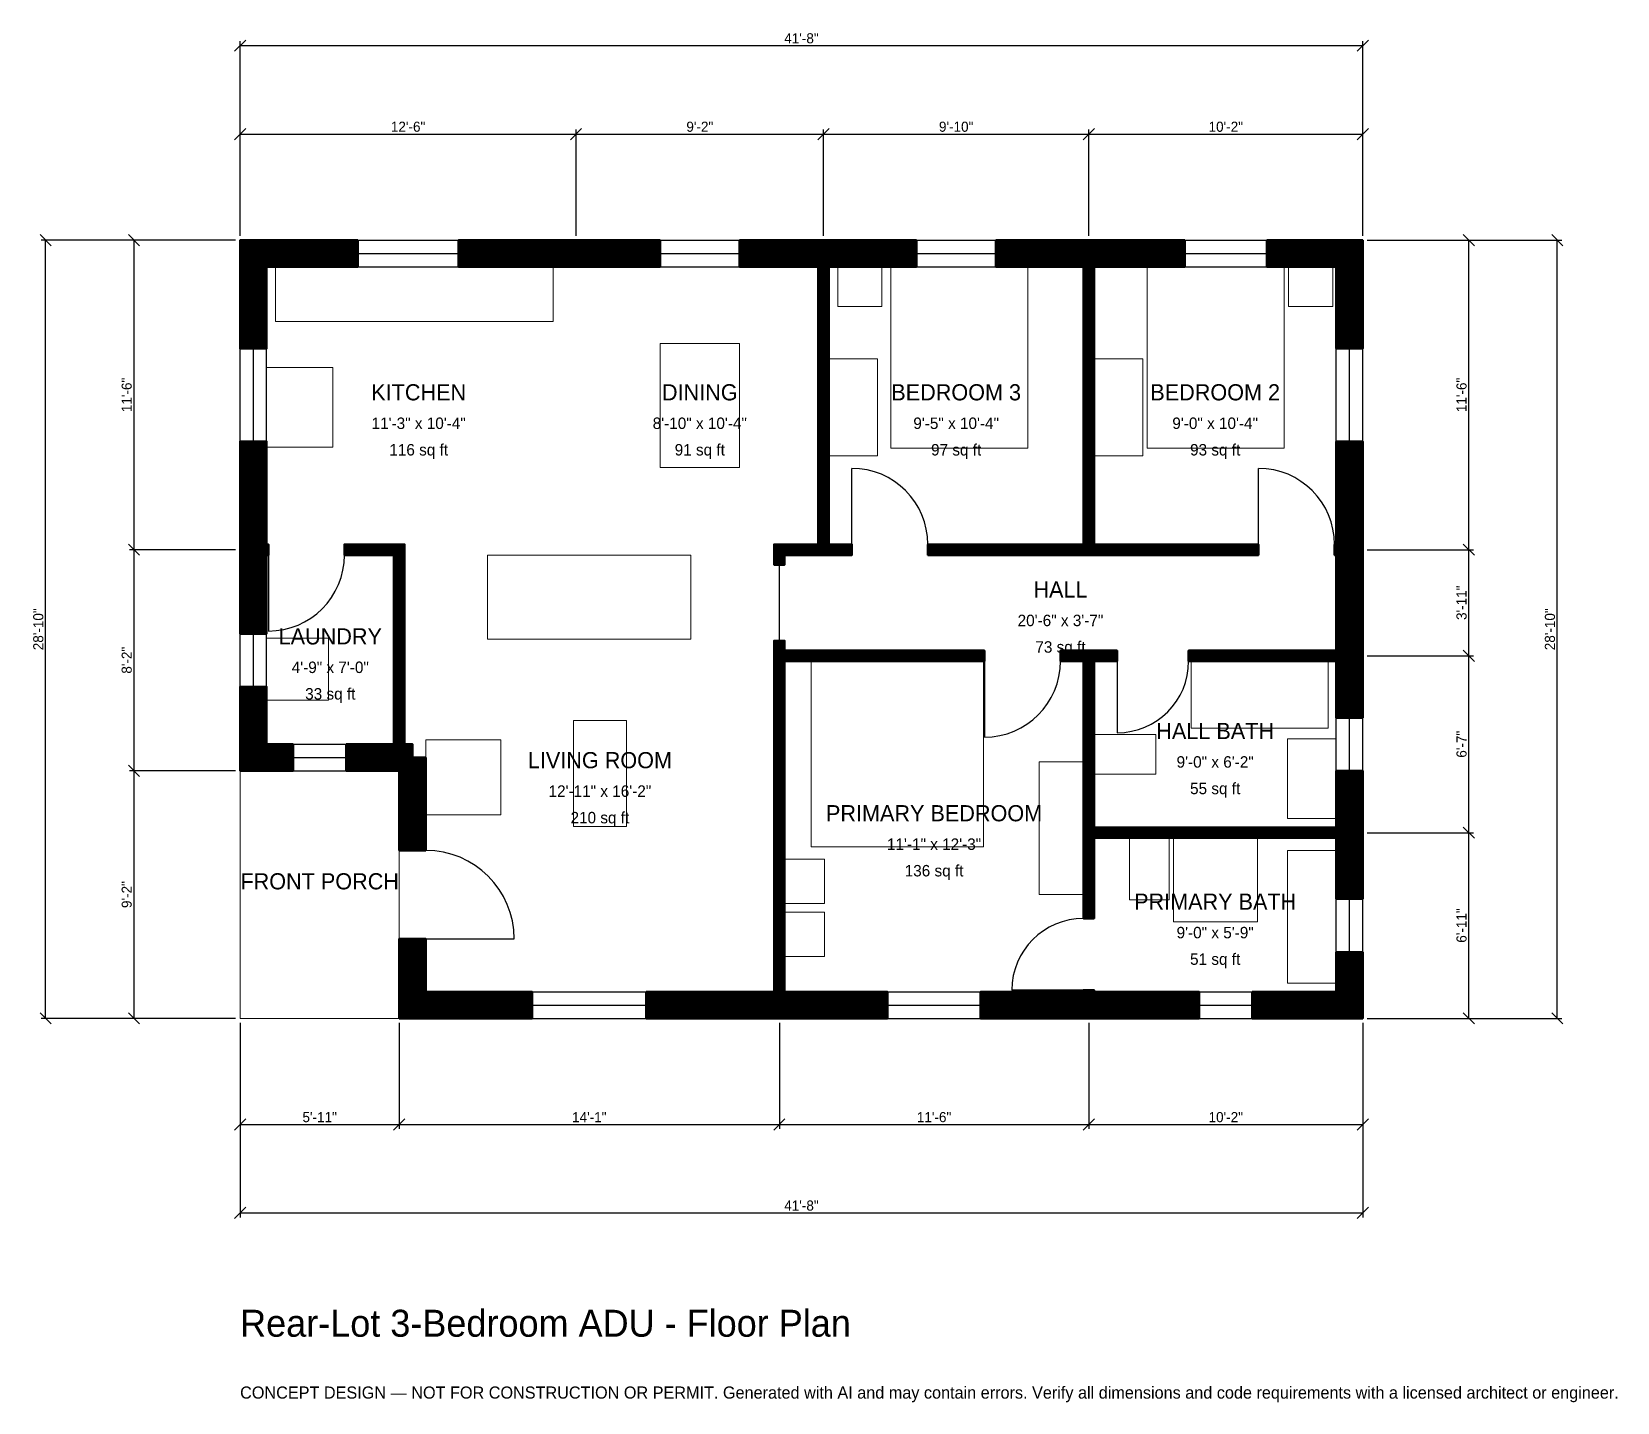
# Model space of a CAD drawing. Header units: inches. Extents: x -93 to 613, y -171 to 439.
import ezdxf
from ezdxf.enums import TextEntityAlignment as Align

# ---------------------------------------------------------------- set-up
doc = ezdxf.new("R2010")
doc.units = ezdxf.units.IN
doc.header["$MEASUREMENT"] = 0
doc.linetypes.add('DASHED', pattern=[0.6, 0.5, -0.1])
for name, color, linetype, lineweight in [('A-ANNO-DIMS', 1, 'Continuous', 13), ('A-ANNO-TEXT', 7, 'Continuous', 18), ('A-AREA-IDEN', 7, 'Continuous', 18), ('A-DOOR', 2, 'Continuous', 25), ('A-FLOR-FIXT', 9, 'Continuous', 13), ('A-FURN', 9, 'Continuous', 13), ('A-GLAZ', 4, 'Continuous', 25), ('A-SITE-PAVE', 8, 'Continuous', 13), ('A-WALL', 7, 'Continuous', 50), ('A-WALL-PATT', 8, 'Continuous', 13)]:
    doc.layers.add(name, color=color, linetype=linetype, lineweight=lineweight)
doc.dimstyles.new('PLAN', dxfattribs={"dimtxt": 4.5, "dimasz": 3, "dimexe": 2, "dimexo": 2, "dimgap": 1, "dimtad": 1, "dimdec": 0, "dimlunit": 4, "dimtsz": 2.5, "dimcen": 2.5, "dimclrd": 1, "dimclre": 1, "dimazin": 3, "dimtfac": 1, "dimtmove": 0, "dimatfit": 3})

msp = doc.modelspace()

# ---------------------------------------------------------------- hatches: boundary and pattern name
at = {"layer": 'A-WALL-PATT'}
h = msp.add_hatch(dxfattribs=at)
h.set_pattern_fill('ANSI31', color=8, scale=0.8)
h.paths.add_polyline_path([(375.5906, 0), (375.5906, 0), (372.0472, 0), (329.7244, 0), (329.7244, 11.811), (372.0472, 11.811), (375.5906, 11.811), (375.5906, 12.5984), (380.315, 12.5984), (380.315, 11.811), (383.8583, 11.811), (427.1654, 11.811), (427.1654, 0), (383.8583, 0), (380.315, 0), (380.315, 0), (375.5906, 0)])
h.paths.add_polyline_path([(246.063, 0), (242.5197, 0), (242.5197, 0), (237.7953, 0), (237.7953, 0), (234.252, 0), (180.9055, 0), (180.9055, 11.811), (234.252, 11.811), (237.7953, 11.811), (237.7953, 159.0551), (237.7953, 163.7795), (237.7953, 168.1102), (242.5197, 168.1102), (242.5197, 163.7795), (331.4961, 163.7795), (331.4961, 159.0551), (242.5197, 159.0551), (242.5197, 11.811), (246.063, 11.811), (288.3858, 11.811), (288.3858, 0), (246.063, 0)])
h.paths.add_polyline_path([(82.6772, 0), (82.6772, 0), (70.8661, 0), (70.8661, 0), (70.8661, 0), (70.8661, 11.811), (70.8661, 11.811), (70.8661, 35.4331), (82.6772, 35.4331), (82.6772, 11.811), (130.1181, 11.811), (130.1181, 0), (82.6772, 0)])
h.paths.add_polyline_path([(70.8661, 107.874), (70.8661, 107.874), (70.8661, 110.2362), (68.5039, 110.2362), (68.5039, 110.2362), (47.2441, 110.2362), (47.2441, 122.0472), (68.5039, 122.0472), (68.5039, 206.2992), (46.4567, 206.2992), (46.4567, 211.0236), (68.5039, 211.0236), (73.2283, 211.0236), (73.2283, 206.2992), (73.2283, 122.0472), (76.7717, 122.0472), (76.7717, 116.1417), (82.6772, 116.1417), (82.6772, 74.8031), (70.8661, 74.8031), (70.8661, 107.874)])
h.paths.add_polyline_path([(11.811, 110.2362), (11.811, 110.2362), (0, 110.2362), (0, 110.2362), (0, 110.2362), (0, 122.0472), (0, 122.0472), (0, 147.6378), (11.811, 147.6378), (11.811, 122.0472), (23.622, 122.0472), (23.622, 110.2362), (11.811, 110.2362)])
h.paths.add_polyline_path([(0, 202.7559), (0, 206.2992), (0, 206.2992), (0, 211.0236), (0, 211.0236), (0, 214.5669), (0, 256.8898), (11.811, 256.8898), (11.811, 214.5669), (11.811, 211.0236), (12.5984, 211.0236), (12.5984, 206.2992), (11.811, 206.2992), (11.811, 202.7559), (11.811, 171.2598), (0, 171.2598), (0, 202.7559)])
h.paths.add_polyline_path([(0, 334.6457), (0, 334.6457), (0, 346.4567), (0, 346.4567), (0, 346.4567), (11.811, 346.4567), (11.811, 346.4567), (52.3622, 346.4567), (52.3622, 334.6457), (11.811, 334.6457), (11.811, 298.2283), (0, 298.2283), (0, 334.6457)])
h.paths.add_polyline_path([(143.7008, 346.4567), (155.5118, 346.4567), (187.0079, 346.4567), (187.0079, 334.6457), (155.5118, 334.6457), (143.7008, 334.6457), (97.2441, 334.6457), (97.2441, 346.4567), (143.7008, 346.4567)])
h.paths.add_polyline_path([(253.937, 346.4567), (257.4803, 346.4567), (257.4803, 346.4567), (262.2047, 346.4567), (262.2047, 346.4567), (265.748, 346.4567), (301.1811, 346.4567), (301.1811, 334.6457), (265.748, 334.6457), (262.2047, 334.6457), (262.2047, 211.0236), (272.4409, 211.0236), (272.4409, 206.2992), (262.2047, 206.2992), (257.4803, 206.2992), (242.5197, 206.2992), (242.5197, 201.9685), (237.7953, 201.9685), (237.7953, 206.2992), (237.7953, 211.0236), (242.5197, 211.0236), (257.4803, 211.0236), (257.4803, 334.6457), (253.937, 334.6457), (222.4409, 334.6457), (222.4409, 346.4567), (253.937, 346.4567)])
h.paths.add_polyline_path([(372.0472, 346.4567), (375.5906, 346.4567), (375.5906, 346.4567), (380.315, 346.4567), (380.315, 346.4567), (383.8583, 346.4567), (420.6693, 346.4567), (420.6693, 334.6457), (383.8583, 334.6457), (380.315, 334.6457), (380.315, 211.0236), (453.5433, 211.0236), (453.5433, 206.2992), (380.315, 206.2992), (375.5906, 206.2992), (306.2992, 206.2992), (306.2992, 211.0236), (375.5906, 211.0236), (375.5906, 334.6457), (372.0472, 334.6457), (336.6142, 334.6457), (336.6142, 346.4567), (372.0472, 346.4567)])
h.paths.add_polyline_path([(488.189, 346.4567), (488.189, 346.4567), (500, 346.4567), (500, 346.4567), (500, 346.4567), (500, 334.6457), (500, 334.6457), (500, 298.2283), (488.189, 298.2283), (488.189, 334.6457), (457.2835, 334.6457), (457.2835, 346.4567), (488.189, 346.4567)])
h.paths.add_polyline_path([(500, 214.5669), (500, 211.0236), (500, 211.0236), (500, 206.2992), (500, 206.2992), (500, 202.7559), (500, 167.3228), (500, 163.7795), (500, 163.7795), (500, 159.0551), (500, 159.0551), (500, 155.5118), (500, 133.8583), (488.189, 133.8583), (488.189, 155.5118), (488.189, 159.0551), (422.4409, 159.0551), (422.4409, 163.7795), (488.189, 163.7795), (488.189, 167.3228), (488.189, 202.7559), (488.189, 206.2992), (487.4016, 206.2992), (487.4016, 211.0236), (488.189, 211.0236), (488.189, 214.5669), (488.189, 256.8898), (500, 256.8898), (500, 214.5669)])
h.paths.add_polyline_path([(500, 88.5827), (500, 85.0394), (500, 85.0394), (500, 80.315), (500, 80.315), (500, 76.7717), (500, 53.1496), (488.189, 53.1496), (488.189, 76.7717), (488.189, 80.315), (380.315, 80.315), (380.315, 44.4882), (375.5906, 44.4882), (375.5906, 80.315), (375.5906, 85.0394), (375.5906, 159.0551), (365.3543, 159.0551), (365.3543, 163.7795), (375.5906, 163.7795), (380.315, 163.7795), (390.5512, 163.7795), (390.5512, 159.0551), (380.315, 159.0551), (380.315, 85.0394), (488.189, 85.0394), (488.189, 88.5827), (488.189, 110.2362), (500, 110.2362), (500, 88.5827)])
h.paths.add_polyline_path([(500, 11.811), (500, 11.811), (500, 0), (500, 0), (500, 0), (488.189, 0), (488.189, 0), (450.7874, 0), (450.7874, 11.811), (488.189, 11.811), (488.189, 29.5276), (500, 29.5276), (500, 11.811)])

# ---------------------------------------------------------------- linework, layer by layer
at = {"layer": 'A-DOOR'}
for p, q in [((272.4409, 211.0236), (272.4409, 244.8819)), ((453.5433, 211.0236), (453.5433, 244.8819)), ((12.5984, 206.2992), (12.5984, 172.4409)), ((240.1575, 168.1102), (240.1575, 201.9685)), ((331.4961, 159.0551), (331.4961, 125.1969)), ((390.5512, 159.0551), (390.5512, 127.1654)), ((82.6772, 35.4331), (122.0472, 35.4331)), ((375.5906, 12.5984), (343.7008, 12.5984))]:
    msp.add_line(p, q, dxfattribs=at)
for centre, radius, start, end in [((272.4409, 211.0236), 33.8583, 0, 90), ((453.5433, 211.0236), 33.8583, 0, 90), ((12.5984, 206.2992), 33.8583, 270, 360), ((331.4961, 159.0551), 33.8583, 270, 360), ((390.5512, 159.0551), 31.8898, 270, 360), ((82.6772, 35.4331), 39.3701, 0, 90), ((375.5906, 12.5984), 31.8898, 90, 180)]:
    msp.add_arc(centre, radius, start, end, dxfattribs=at)
at = {"layer": 'A-FLOR-FIXT'}
for points in [[(15.748, 310.2362), (139.3701, 310.2362), (139.3701, 334.6457), (15.748, 334.6457)], [(423.622, 129.1339), (484.6457, 129.1339), (484.6457, 159.0551), (423.622, 159.0551)], [(380.315, 108.6614), (407.874, 108.6614), (407.874, 126.378), (380.315, 126.378)], [(466.5354, 88.9764), (488.189, 88.9764), (488.189, 124.4094), (466.5354, 124.4094)], [(396.063, 52.7559), (413.7795, 52.7559), (413.7795, 80.315), (396.063, 80.315)], [(415.748, 42.9134), (453.1496, 42.9134), (453.1496, 80.315), (415.748, 80.315)], [(466.5354, 15.748), (488.189, 15.748), (488.189, 74.8031), (466.5354, 74.8031)]]:
    msp.add_lwpolyline(points, close=True, dxfattribs=at)
at = {"layer": 'A-FURN'}
for points in [[(266.1417, 316.9291), (285.8268, 316.9291), (285.8268, 334.6457), (266.1417, 334.6457)], [(289.7638, 253.937), (350.7874, 253.937), (350.7874, 334.6457), (289.7638, 334.6457)], [(403.937, 253.937), (464.9606, 253.937), (464.9606, 334.6457), (403.937, 334.6457)], [(466.9291, 316.9291), (486.6142, 316.9291), (486.6142, 334.6457), (466.9291, 334.6457)], [(187.0079, 245.2756), (222.4409, 245.2756), (222.4409, 300.3937), (187.0079, 300.3937)], [(11.811, 254.3307), (41.3386, 254.3307), (41.3386, 289.7638), (11.811, 289.7638)], [(262.2047, 250.3937), (283.8583, 250.3937), (283.8583, 293.7008), (262.2047, 293.7008)], [(380.315, 250.3937), (401.9685, 250.3937), (401.9685, 293.7008), (380.315, 293.7008)], [(110.2362, 168.8976), (200.7874, 168.8976), (200.7874, 206.2992), (110.2362, 206.2992)], [(11.811, 141.7323), (39.3701, 141.7323), (39.3701, 169.2913), (11.811, 169.2913)], [(254.3307, 76.378), (331.1024, 76.378), (331.1024, 159.0551), (254.3307, 159.0551)], [(148.4252, 85.4331), (172.0472, 85.4331), (172.0472, 132.6772), (148.4252, 132.6772)], [(82.6772, 90.5512), (116.1417, 90.5512), (116.1417, 124.0157), (82.6772, 124.0157)], [(355.9055, 55.1181), (375.5906, 55.1181), (375.5906, 114.1732), (355.9055, 114.1732)], [(242.5197, 51.1811), (260.2362, 51.1811), (260.2362, 70.8661), (242.5197, 70.8661)], [(242.5197, 27.5591), (260.2362, 27.5591), (260.2362, 47.2441), (242.5197, 47.2441)]]:
    msp.add_lwpolyline(points, close=True, dxfattribs=at)
at = {"layer": 'A-GLAZ'}
for p, q in [((52.3622, 346.4567), (97.2441, 346.4567)), ((187.0079, 346.4567), (222.4409, 346.4567)), ((301.1811, 346.4567), (336.6142, 346.4567)), ((420.6693, 346.4567), (457.2835, 346.4567)), ((52.3622, 340.5512), (97.2441, 340.5512)), ((187.0079, 340.5512), (222.4409, 340.5512)), ((301.1811, 340.5512), (336.6142, 340.5512)), ((420.6693, 340.5512), (457.2835, 340.5512)), ((52.3622, 334.6457), (97.2441, 334.6457)), ((187.0079, 334.6457), (222.4409, 334.6457)), ((301.1811, 334.6457), (336.6142, 334.6457)), ((420.6693, 334.6457), (457.2835, 334.6457)), ((0, 256.8898), (0, 298.2283)), ((5.9055, 256.8898), (5.9055, 298.2283)), ((11.811, 256.8898), (11.811, 298.2283)), ((488.189, 256.8898), (488.189, 298.2283)), ((494.0945, 256.8898), (494.0945, 298.2283)), ((500, 256.8898), (500, 298.2283)), ((0, 147.6378), (0, 171.2598)), ((5.9055, 147.6378), (5.9055, 171.2598)), ((11.811, 147.6378), (11.811, 171.2598)), ((488.189, 110.2362), (488.189, 133.8583)), ((494.0945, 110.2362), (494.0945, 133.8583)), ((500, 110.2362), (500, 133.8583)), ((23.622, 122.0472), (47.2441, 122.0472)), ((23.622, 116.1417), (47.2441, 116.1417)), ((23.622, 110.2362), (47.2441, 110.2362)), ((488.189, 29.5276), (488.189, 53.1496)), ((494.0945, 29.5276), (494.0945, 53.1496)), ((500, 29.5276), (500, 53.1496)), ((130.1181, 11.811), (180.9055, 11.811)), ((288.3858, 11.811), (329.7244, 11.811)), ((427.1654, 11.811), (450.7874, 11.811)), ((130.1181, 5.9055), (180.9055, 5.9055)), ((130.1181, 0), (180.9055, 0)), ((288.3858, 5.9055), (329.7244, 5.9055)), ((288.3858, 0), (329.7244, 0)), ((427.1654, 5.9055), (450.7874, 5.9055)), ((427.1654, 0), (450.7874, 0))]:
    msp.add_line(p, q, dxfattribs=at)
at = {"layer": 'A-SITE-PAVE', "linetype": 'DASHED'}
msp.add_lwpolyline([(0, 0), (70.8661, 0), (70.8661, 110.2362), (0, 110.2362)], close=True, dxfattribs=at)
at = {"layer": 'A-WALL'}
for points in [[(0, 334.6457), (0, 334.6457), (0, 346.4567), (0, 346.4567), (0, 346.4567), (11.811, 346.4567), (11.811, 346.4567), (52.3622, 346.4567), (52.3622, 334.6457), (11.811, 334.6457), (11.811, 298.2283), (0, 298.2283), (0, 334.6457)], [(143.7008, 346.4567), (155.5118, 346.4567), (187.0079, 346.4567), (187.0079, 334.6457), (155.5118, 334.6457), (143.7008, 334.6457), (97.2441, 334.6457), (97.2441, 346.4567), (143.7008, 346.4567)], [(253.937, 346.4567), (257.4803, 346.4567), (257.4803, 346.4567), (262.2047, 346.4567), (262.2047, 346.4567), (265.748, 346.4567), (301.1811, 346.4567), (301.1811, 334.6457), (265.748, 334.6457), (262.2047, 334.6457), (262.2047, 211.0236), (272.4409, 211.0236), (272.4409, 206.2992), (262.2047, 206.2992), (257.4803, 206.2992), (242.5197, 206.2992), (242.5197, 201.9685), (237.7953, 201.9685), (237.7953, 206.2992), (237.7953, 211.0236), (242.5197, 211.0236), (257.4803, 211.0236), (257.4803, 334.6457), (253.937, 334.6457), (222.4409, 334.6457), (222.4409, 346.4567), (253.937, 346.4567)], [(372.0472, 346.4567), (375.5906, 346.4567), (375.5906, 346.4567), (380.315, 346.4567), (380.315, 346.4567), (383.8583, 346.4567), (420.6693, 346.4567), (420.6693, 334.6457), (383.8583, 334.6457), (380.315, 334.6457), (380.315, 211.0236), (453.5433, 211.0236), (453.5433, 206.2992), (380.315, 206.2992), (375.5906, 206.2992), (306.2992, 206.2992), (306.2992, 211.0236), (375.5906, 211.0236), (375.5906, 334.6457), (372.0472, 334.6457), (336.6142, 334.6457), (336.6142, 346.4567), (372.0472, 346.4567)], [(488.189, 346.4567), (488.189, 346.4567), (500, 346.4567), (500, 346.4567), (500, 346.4567), (500, 334.6457), (500, 334.6457), (500, 298.2283), (488.189, 298.2283), (488.189, 334.6457), (457.2835, 334.6457), (457.2835, 346.4567), (488.189, 346.4567)], [(0, 202.7559), (0, 206.2992), (0, 206.2992), (0, 211.0236), (0, 211.0236), (0, 214.5669), (0, 256.8898), (11.811, 256.8898), (11.811, 214.5669), (11.811, 211.0236), (12.5984, 211.0236), (12.5984, 206.2992), (11.811, 206.2992), (11.811, 202.7559), (11.811, 171.2598), (0, 171.2598), (0, 202.7559)], [(500, 214.5669), (500, 211.0236), (500, 211.0236), (500, 206.2992), (500, 206.2992), (500, 202.7559), (500, 167.3228), (500, 163.7795), (500, 163.7795), (500, 159.0551), (500, 159.0551), (500, 155.5118), (500, 133.8583), (488.189, 133.8583), (488.189, 155.5118), (488.189, 159.0551), (422.4409, 159.0551), (422.4409, 163.7795), (488.189, 163.7795), (488.189, 167.3228), (488.189, 202.7559), (488.189, 206.2992), (487.4016, 206.2992), (487.4016, 211.0236), (488.189, 211.0236), (488.189, 214.5669), (488.189, 256.8898), (500, 256.8898), (500, 214.5669)], [(70.8661, 107.874), (70.8661, 107.874), (70.8661, 110.2362), (68.5039, 110.2362), (68.5039, 110.2362), (47.2441, 110.2362), (47.2441, 122.0472), (68.5039, 122.0472), (68.5039, 206.2992), (46.4567, 206.2992), (46.4567, 211.0236), (68.5039, 211.0236), (73.2283, 211.0236), (73.2283, 206.2992), (73.2283, 122.0472), (76.7717, 122.0472), (76.7717, 116.1417), (82.6772, 116.1417), (82.6772, 74.8031), (70.8661, 74.8031), (70.8661, 107.874)], [(246.063, 0), (242.5197, 0), (242.5197, 0), (237.7953, 0), (237.7953, 0), (234.252, 0), (180.9055, 0), (180.9055, 11.811), (234.252, 11.811), (237.7953, 11.811), (237.7953, 159.0551), (237.7953, 163.7795), (237.7953, 168.1102), (242.5197, 168.1102), (242.5197, 163.7795), (331.4961, 163.7795), (331.4961, 159.0551), (242.5197, 159.0551), (242.5197, 11.811), (246.063, 11.811), (288.3858, 11.811), (288.3858, 0), (246.063, 0)], [(500, 88.5827), (500, 85.0394), (500, 85.0394), (500, 80.315), (500, 80.315), (500, 76.7717), (500, 53.1496), (488.189, 53.1496), (488.189, 76.7717), (488.189, 80.315), (380.315, 80.315), (380.315, 44.4882), (375.5906, 44.4882), (375.5906, 80.315), (375.5906, 85.0394), (375.5906, 159.0551), (365.3543, 159.0551), (365.3543, 163.7795), (375.5906, 163.7795), (380.315, 163.7795), (390.5512, 163.7795), (390.5512, 159.0551), (380.315, 159.0551), (380.315, 85.0394), (488.189, 85.0394), (488.189, 88.5827), (488.189, 110.2362), (500, 110.2362), (500, 88.5827)], [(11.811, 110.2362), (11.811, 110.2362), (0, 110.2362), (0, 110.2362), (0, 110.2362), (0, 122.0472), (0, 122.0472), (0, 147.6378), (11.811, 147.6378), (11.811, 122.0472), (23.622, 122.0472), (23.622, 110.2362), (11.811, 110.2362)], [(82.6772, 0), (82.6772, 0), (70.8661, 0), (70.8661, 0), (70.8661, 0), (70.8661, 11.811), (70.8661, 11.811), (70.8661, 35.4331), (82.6772, 35.4331), (82.6772, 11.811), (130.1181, 11.811), (130.1181, 0), (82.6772, 0)], [(500, 11.811), (500, 11.811), (500, 0), (500, 0), (500, 0), (488.189, 0), (488.189, 0), (450.7874, 0), (450.7874, 11.811), (488.189, 11.811), (488.189, 29.5276), (500, 29.5276), (500, 11.811)], [(375.5906, 0), (375.5906, 0), (372.0472, 0), (329.7244, 0), (329.7244, 11.811), (372.0472, 11.811), (375.5906, 11.811), (375.5906, 12.5984), (380.315, 12.5984), (380.315, 11.811), (383.8583, 11.811), (427.1654, 11.811), (427.1654, 0), (383.8583, 0), (380.315, 0), (380.315, 0), (375.5906, 0)]]:
    msp.add_lwpolyline(points, close=True, dxfattribs=at)

# ---------------------------------------------------------------- texts
at = {"layer": 'A-ANNO-TEXT'}
for s, height, p in [('Rear-Lot 3-Bedroom ADU - Floor Plan', 12, (0, -141.7323)), ('CONCEPT DESIGN — NOT FOR CONSTRUCTION OR PERMIT. Generated with AI and may contain errors. Verify all dimensions and code requirements with a licensed architect or engineer.', 5.4, (0, -169.2913))]:
    msp.add_text(s, height=height, dxfattribs=at).set_placement(p)
at = {"layer": 'A-AREA-IDEN'}
for s, height, p in [('KITCHEN', 7.2, (79.5276, 278.7402)), ('DINING', 7.2, (204.7244, 278.7402)), ('BEDROOM 3', 7.2, (318.8976, 278.7402)), ('BEDROOM 2', 7.2, (434.252, 278.7402)), ('11\'-3" x 10\'-4"', 5.1, (79.5276, 264.9606)), ('8\'-10" x 10\'-4"', 5.1, (204.7244, 264.9606)), ('9\'-5" x 10\'-4"', 5.1, (318.8976, 264.9606)), ('9\'-0" x 10\'-4"', 5.1, (434.252, 264.9606)), ('116 sq ft', 5.1, (79.5276, 253.1496)), ('91 sq ft', 5.1, (204.7244, 253.1496)), ('97 sq ft', 5.1, (318.8976, 253.1496)), ('93 sq ft', 5.1, (434.252, 253.1496)), ('HALL', 7.2, (365.3543, 190.9449)), ('20\'-6" x 3\'-7"', 5.1, (365.3543, 177.1654)), ('LAUNDRY', 7.2, (40.1575, 170.0787)), ('73 sq ft', 5.1, (365.3543, 165.3543)), ('4\'-9" x 7\'-0"', 5.1, (40.1575, 156.2992)), ('33 sq ft', 5.1, (40.1575, 144.4882)), ('HALL BATH', 7.2, (434.252, 127.9528)), ('LIVING ROOM', 7.2, (160.2362, 114.9606)), ('9\'-0" x 6\'-2"', 5.1, (434.252, 114.1732)), ('12\'-11" x 16\'-2"', 5.1, (160.2362, 101.1811)), ('55 sq ft', 5.1, (434.252, 102.3622)), ('210 sq ft', 5.1, (160.2362, 89.3701)), ('PRIMARY BEDROOM', 7.2, (309.0551, 91.3386)), ('11\'-1" x 12\'-3"', 5.1, (309.0551, 77.5591)), ('FRONT PORCH', 7.2, (35.4331, 61.0236)), ('136 sq ft', 5.1, (309.0551, 65.748)), ('PRIMARY BATH', 7.2, (434.252, 51.9685)), ('9\'-0" x 5\'-9"', 5.1, (434.252, 38.189)), ('51 sq ft', 5.1, (434.252, 26.378))]:
    msp.add_text(s, height=height, dxfattribs=at).set_placement(p, align=Align.MIDDLE_CENTER)

# ---------------------------------------------------------------- dimensions: what is measured, and where the dimension line sits
at = {"layer": 'A-ANNO-DIMS'}
for base, p1, p2, text in [((0, 433.0709), (0, 346.4567), (500, 346.4567), '41\'-8"'), ((0, 393.7008), (0, 346.4567), (149.6063, 346.4567), '12\'-6"'), ((149.6063, 393.7008), (149.6063, 346.4567), (259.8425, 346.4567), '9\'-2"'), ((259.8425, 393.7008), (259.8425, 346.4567), (377.9528, 346.4567), '9\'-10"'), ((377.9528, 393.7008), (377.9528, 346.4567), (500, 346.4567), '10\'-2"'), ((0, -47.2441), (0, 0), (70.8661, 0), '5\'-11"'), ((0, -86.6142), (0, 0), (500, 0), '41\'-8"'), ((70.8661, -47.2441), (70.8661, 0), (240.1575, 0), '14\'-1"'), ((240.1575, -47.2441), (240.1575, 0), (377.9528, 0), '11\'-6"'), ((377.9528, -47.2441), (377.9528, 0), (500, 0), '10\'-2"')]:
    msp.add_linear_dim(base=base, p1=p1, p2=p2, text=text, dimstyle='PLAN', dxfattribs=at).render()
for base, p1, p2, text in [((-86.6142, 0), (0, 0), (0, 346.4567), '28\'-10"'), ((-47.2441, 208.6614), (0, 208.6614), (0, 346.4567), '11\'-6"'), ((547.2441, 208.6614), (500, 208.6614), (500, 346.4567), '11\'-6"'), ((586.6142, 0), (500, 0), (500, 346.4567), '28\'-10"'), ((-47.2441, 110.2362), (0, 110.2362), (0, 208.6614), '8\'-2"'), ((547.2441, 161.4173), (500, 161.4173), (500, 208.6614), '3\'-11"'), ((547.2441, 82.6772), (500, 82.6772), (500, 161.4173), '6\'-7"'), ((-47.2441, 0), (0, 0), (0, 110.2362), '9\'-2"'), ((547.2441, 0), (500, 0), (500, 82.6772), '6\'-11"')]:
    msp.add_linear_dim(base=base, p1=p1, p2=p2, angle=90, text=text, dimstyle='PLAN', dxfattribs=at).render()

doc.saveas('drawing.dxf')
